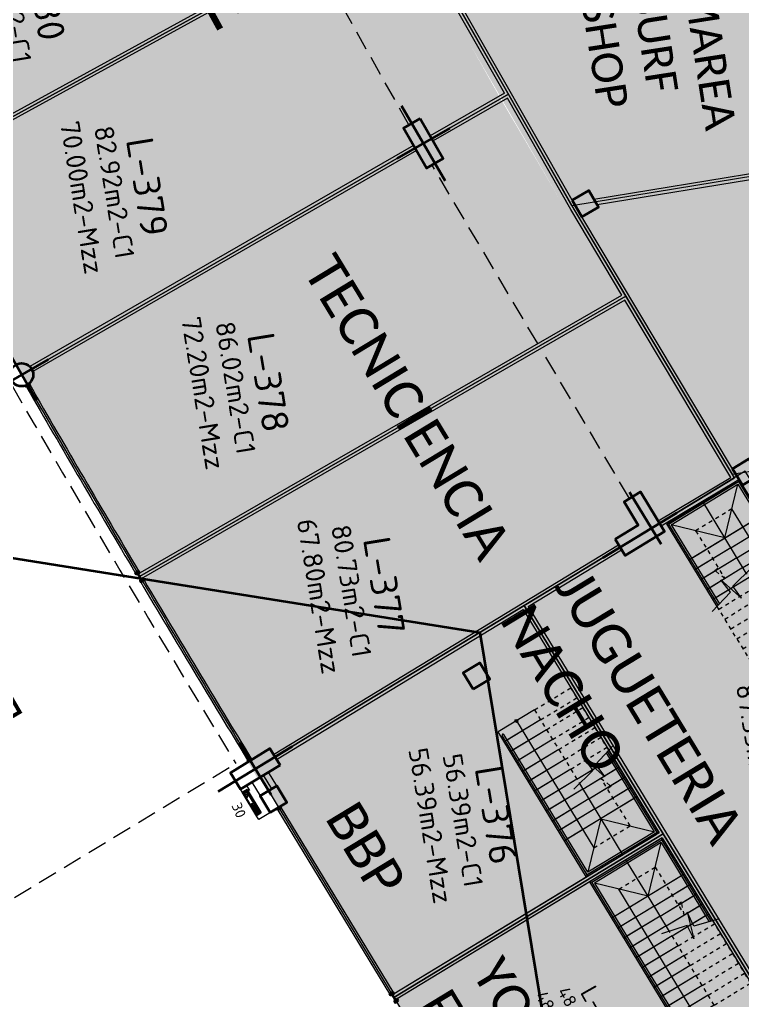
# Model space of a CAD drawing. Header units: metres. Extents: x 2 to 659295185, y -28 to 1124222152.
# Drawn here: x 655536.09 to 655554.8, y 1126229.47 to 1126254.88 of the extents above; entities that cross this region are included whole.
import ezdxf
from ezdxf.enums import TextEntityAlignment as Align

# ---------------------------------------------------------------- set-up
doc = ezdxf.new("R2010")
doc.units = ezdxf.units.M
doc.header["$MEASUREMENT"] = 0
for name, pattern in [('CCSM_C1_CUERPO CK$0$HIDDEN', [0.375, 0.25, -0.125]), ('CCSM_C1_CUERPO FM$0$CONTINUA', [0]), ('CCSM_C1_CUERPO NS$0$CONTINUA', [0]), ('CCSM_C1_CUERPO NS$0$DASHED', [0.75, 0.5, -0.25]), ('CONTINUA', [0]), ('DASHDOT', [1, 0.5, -0.25, 0, -0.25]), ('DASHED', [0.75, 0.5, -0.25]), ('HIDDEN', [0.375, 0.25, -0.125])]:
    doc.linetypes.add(name, pattern=pattern)
doc.layers.get('0').update_dxf_attribs({"linetype": 'CONTINUOUS'})
for name, color, linetype in [('CCSM_C1_CUERPO FM$0$A-AREAS COMERCIALES', 151, 'CONTINUOUS'), ('CCSM_C1_CUERPO FM$0$A-PARED', 2, 'CCSM_C1_CUERPO FM$0$CONTINUA'), ('CCSM_C1_CUERPO NS$0$A-EQUIPOS', 9, 'CONTINUOUS'), ('CCSM_C1_CUERPO NS$0$A-FRENTE DE LOCAL', 4, 'CONTINUOUS'), ('CCSM_C1_CUERPO NS$0$A-LOCAL ID', 7, 'CONTINUOUS'), ('CCSM_C1_CUERPO NS$0$A-MARCOS LOCALES', 4, 'CONTINUOUS'), ('CCSM_C1_CUERPO NS$0$A-PARED', 2, 'CCSM_C1_CUERPO NS$0$CONTINUA'), ('CCSM_C1_CUERPO NS$0$A-PROYECCIONES', 5, 'CCSM_C1_CUERPO NS$0$DASHED'), ('CCSM_C1_CUERPO NS$0$ID_AREA EXACTA', 7, 'CONTINUOUS'), ('CCSM_C1_CUERPO NS$0$ID_Nº LOCAL', 7, 'CONTINUOUS'), ('CCSM_C1_CUERPO NS$0$ID_RUBRO', 7, 'CONTINUOUS'), ('CCSM_XREF KIOSKOSE$0$Kiosco General', 154, 'CONTINUOUS'), ('MESAS DE FERIA', 7, 'CONTINUOUS'), ('Parcelas', 140, 'CONTINUOUS')]:
    doc.layers.add(name, color=color, linetype=linetype)
doc.layers.add('CCSM_C1_CUERPO NS$0$A-AREAS COMERCIALES', color=151, linetype='CONTINUOUS', plot=False)
for name, color, linetype, lineweight in [('CCSM_C1_CUERPO NS$0$ENUMERACIÓN DE CAJETIN DE EXTINSIÓN', 8, 'CONTINUOUS', 0), ('CCSM_XREF ESTRUCTURA15$0$E-CA-COLUMNA', 2, 'CONTINUOUS', 35), ('CCSM_XREF ESTRUCTURA15$0$E-CM-COLUMNA', 2, 'CONTINUOUS', 35), ('CCSM_XREF ESTRUCTURA15$0$E-CN-COLUMNA', 2, 'CONTINUOUS', 35), ('CCSM_XREF ESTRUCTURA15$0$E-CS-COLUMNA', 2, 'CONTINUOUS', 35), ('LOCALES ASIGNADOS', 41, 'DASHDOT', 0), ('LOCALES PROPIOS', 101, 'CONTINUA', 0), ('NOMBRES LOCATARIOS', 7, 'CONTINUA', 0), ('XREF ESCALERAS', 252, 'CONTINUOUS', 0)]:
    doc.layers.add(name, color=color, linetype=linetype, lineweight=lineweight)
doc.styles.add('ARIAL', font='txt')
doc.styles.add('CCSM_C1_CUERPO NS$0$ROMANS', font='romans__.ttf')
doc.styles.add('CCSM_C1_CUERPO NS$0$sigo', font='arial.ttf', dxfattribs={"width": 0.9})
doc.styles.get("Standard").update_dxf_attribs({"font": 'tahoma.ttf'})
doc.dimstyles.new('ISO-25', dxfattribs={"dimtxt": 2.5, "dimasz": 2.5, "dimexe": 1.25, "dimexo": 0.625, "dimtad": 1, "dimtxsty": 'Standard', "dimcen": 2.5, "dimadec": 0, "dimazin": 0, "dimtfac": 1, "dimtmove": 0, "dimatfit": 3, "dimfxl": 1, "dimarcsym": 0})

# ---------------------------------------------------------------- blocks, each defined once
blk = doc.blocks.new('CCSM_C1_CUERPO NS$0$MARCO LOCAL-COLUMNA')
for points in [[(-0.05, -0.05), (-0.05, 0), (0.05, 0), (0.05, -0.05)], [(-0.045, -0.045), (-0.045, -0.005), (0.045, -0.005), (0.045, -0.045)]]:
    blk.add_lwpolyline(points, close=True)
blk = doc.blocks.new('CCSM_C1_CUERPO NS$0$MARCO-PARED')
for points in [[(-0.14, 0.05), (-0.09, 0.05), (-0.09, -0.05), (-0.14, -0.05)], [(-0.135, 0.045), (-0.095, 0.045), (-0.095, -0.045), (-0.135, -0.045)], [(-0.075, 0.05), (-0.075, 0.045), (-0.085, 0.045), (-0.085, 0), (0.085, 0), (0.085, 0.045), (0.075, 0.045), (0.075, 0.05), (0.09, 0.05), (0.09, -0.005), (-0.09, -0.005), (-0.09, 0.05)], [(0.14, 0.05), (0.09, 0.05), (0.09, -0.05), (0.14, -0.05)], [(0.135, 0.045), (0.095, 0.045), (0.095, -0.045), (0.135, -0.045)]]:
    blk.add_lwpolyline(points, close=True)
blk = doc.blocks.new('CCSM_C1_CUERPO NS$0$MARCO LOCAL-PARED')
for points in [[(655585.328, 1126575.539), (655585.378, 1126575.539), (655585.378, 1126575.439), (655585.328, 1126575.439)], [(655585.333, 1126575.534), (655585.373, 1126575.534), (655585.373, 1126575.444), (655585.333, 1126575.444)], [(655585.393, 1126575.539), (655585.393, 1126575.534), (655585.383, 1126575.534), (655585.383, 1126575.489), (655585.553, 1126575.489), (655585.553, 1126575.534), (655585.543, 1126575.534), (655585.543, 1126575.539), (655585.558, 1126575.539), (655585.558, 1126575.484), (655585.378, 1126575.484), (655585.378, 1126575.539)], [(655585.608, 1126575.539), (655585.558, 1126575.539), (655585.558, 1126575.439), (655585.608, 1126575.439)], [(655585.603, 1126575.534), (655585.563, 1126575.534), (655585.563, 1126575.444), (655585.603, 1126575.444)]]:
    blk.add_lwpolyline(points, close=True)
blk = doc.blocks.new('CCSM_C1_CUERPO NS$0$IDENT LOCAL')
at = {"style": 'CCSM_C1_CUERPO NS$0$ROMANS'}
for tag, height, p in [('NºLOCAL', 0.7, (0, 2.404)), ('AREA-EXACTA', 0.5, (0, 1.7)), ('RUBRO', 0.35, (0, 0.85)), ('USO', 0.35, (0, 0))]:
    blk.add_attdef(tag, text='', height=height, dxfattribs=at).set_placement(p, align=Align.BOTTOM_CENTER)
blk = doc.blocks.new('CCSM_C1_CUERPO NS$0$CAJA DE MANGUERA')
for points in [[(0.444, 0.073), (0.473, -0.106), (0.44, -0.111), (0.417, 0.034), (-0.406, -0.1), (-0.382, -0.246), (-0.415, -0.251), (-0.444, -0.073)], [(0.417, 0.034), (0.44, -0.111), (-0.382, -0.246), (-0.406, -0.1)], [(0.299, 0.008), (0.393, -0.108), (0.246, -0.132)], [(-0.378, -0.123), (-0.288, -0.201), (-0.303, -0.111), (-0.363, -0.214)]]:
    blk.add_lwpolyline(points, close=True)
for points in [[(-0.295, -0.156), (-0.019, -0.111), (-0.012, -0.152)], [(-0.248, -0.149), (-0.241, -0.193)], [(-0.196, -0.14), (-0.189, -0.185)], [(-0.151, -0.133), (-0.144, -0.177)], [(-0.107, -0.125), (-0.1, -0.17)], [(-0.062, -0.118), (-0.055, -0.163)]]:
    blk.add_lwpolyline(points)
blk = doc.blocks.new('CCSM_XREF ESTRUCTURA15$0$CCSM_COLUMNA REC')
at = {"layer": 'CCSM_XREF ESTRUCTURA15$0$E-CA-COLUMNA'}
blk.add_lwpolyline([(-0.25, -0.25), (0.25, -0.25), (0.25, 0.25), (-0.25, 0.25)], close=True, dxfattribs=at)
blk = doc.blocks.new('CCSM_XREF ESTRUCTURA15$0$CCSM_COLUM REDONDA')
at = {"color": 5}
for p, q in [((0, 0.774), (0, -0.774)), ((-0.789, 0), (0.789, 0))]:
    blk.add_line(p, q, dxfattribs=at)
blk.add_circle((0, 0), 0.3)
blk = doc.blocks.new('CCSM_XREF ESTRUCTURA15$0$COLUM L 120x120')
at = {"color": 5}
for p, q in [((0, 1.095), (0, -0.482)), ((1.474, 0), (-0.774, 0))]:
    blk.add_line(p, q, dxfattribs=at)
blk.add_lwpolyline([(0.95, 0.25), (0.25, 0.25), (0.25, 0.95), (-0.25, 0.95), (-0.25, -0.25), (0.95, -0.25)], close=True)
blk = doc.blocks.new('CCSM_XREF ESTRUCTURA15$0$COLUM REC 120x50 mid')
at = {"color": 5}
for p, q in [((0, 1.124), (0, -1.124)), ((-0.789, 0), (0.789, 0))]:
    blk.add_line(p, q, dxfattribs=at)
at = {"color": 2}
blk.add_lwpolyline([(-0.25, 0.6), (-0.25, -0.6), (0.25, -0.6), (0.25, 0.6)], close=True, dxfattribs=at)
blk = doc.blocks.new('stairs')
at = {"layer": 'XREF ESCALERAS'}
for p, q in [((655586.147, 1126406.541), (655586.147, 1126404.035)), ((655586.147, 1126406.541), (655588.347, 1126406.541)), ((655586.147, 1126406.541), (655586.147, 1126404.035)), ((655586.147, 1126406.541), (655588.347, 1126406.541)), ((655586.187, 1126406.501), (655586.147, 1126406.541)), ((655586.187, 1126406.501), (655588.307, 1126406.501)), ((655586.187, 1126406.501), (655586.187, 1126404.035)), ((655586.237, 1126406.541), (655588.257, 1126406.541)), ((655586.237, 1126406.451), (655588.257, 1126406.451)), ((655586.237, 1126406.451), (655586.237, 1126404.057)), ((655587.247, 1126405.441), (655586.237, 1126406.451)), ((655587.247, 1126405.441), (655587.247, 1126406.541)), ((655587.247, 1126405.441), (655587.247, 1126406.541)), ((655587.247, 1126405.441), (655588.257, 1126406.451)), ((655588.257, 1126406.451), (655588.257, 1126402.274)), ((655588.307, 1126406.501), (655588.347, 1126406.541)), ((655588.307, 1126406.501), (655588.307, 1126402.275)), ((655588.347, 1126406.541), (655588.347, 1126402.141)), ((655588.347, 1126406.541), (655588.347, 1126402.141)), ((655587.797, 1126402.141), (655587.797, 1126405.991)), ((655586.147, 1126405.441), (655586.187, 1126405.441)), ((655586.147, 1126405.441), (655588.347, 1126405.441)), ((655586.237, 1126405.441), (655588.257, 1126405.441)), ((655587.247, 1126404.376), (655587.247, 1126405.441)), ((655587.247, 1126404.376), (655587.247, 1126405.441)), ((655588.307, 1126405.441), (655588.347, 1126405.441)), ((655586.187, 1126405.141), (655586.147, 1126405.141)), ((655587.247, 1126405.141), (655586.147, 1126405.141)), ((655587.247, 1126405.141), (655586.237, 1126405.141)), ((655587.247, 1126405.141), (655588.257, 1126405.141)), ((655587.247, 1126405.141), (655588.347, 1126405.141)), ((655588.307, 1126405.141), (655588.347, 1126405.141)), ((655586.187, 1126404.841), (655586.147, 1126404.841)), ((655587.247, 1126404.841), (655586.147, 1126404.841)), ((655587.247, 1126404.841), (655586.237, 1126404.841)), ((655587.247, 1126404.841), (655588.257, 1126404.841)), ((655587.247, 1126404.841), (655588.347, 1126404.841)), ((655588.307, 1126404.841), (655588.347, 1126404.841)), ((655586.187, 1126404.541), (655586.147, 1126404.541)), ((655587.247, 1126404.541), (655586.147, 1126404.541)), ((655587.247, 1126404.541), (655586.237, 1126404.541)), ((655587.247, 1126404.541), (655588.257, 1126404.541)), ((655587.247, 1126404.541), (655588.347, 1126404.541)), ((655588.307, 1126404.541), (655588.347, 1126404.541)), ((655586.187, 1126404.241), (655586.147, 1126404.241)), ((655587.247, 1126404.241), (655586.147, 1126404.241)), ((655587.247, 1126404.241), (655586.237, 1126404.241)), ((655587.247, 1126404.241), (655588.257, 1126404.241)), ((655587.247, 1126404.241), (655588.347, 1126404.241)), ((655588.307, 1126404.241), (655588.347, 1126404.241)), ((655587.247, 1126403.941), (655588.257, 1126403.941)), ((655587.247, 1126403.941), (655588.347, 1126403.941)), ((655588.307, 1126403.941), (655588.347, 1126403.941)), ((655587.247, 1126403.641), (655588.257, 1126403.641)), ((655587.247, 1126403.641), (655588.347, 1126403.641)), ((655588.307, 1126403.641), (655588.347, 1126403.641)), ((655587.247, 1126403.341), (655588.257, 1126403.341)), ((655587.247, 1126403.341), (655588.347, 1126403.341)), ((655588.307, 1126403.341), (655588.347, 1126403.341)), ((655587.247, 1126403.041), (655588.257, 1126403.041)), ((655587.247, 1126403.041), (655588.347, 1126403.041)), ((655588.307, 1126403.041), (655588.347, 1126403.041)), ((655587.247, 1126402.741), (655588.257, 1126402.741)), ((655587.247, 1126402.741), (655588.347, 1126402.741)), ((655588.307, 1126402.741), (655588.347, 1126402.741)), ((655587.247, 1126402.441), (655588.257, 1126402.441)), ((655587.247, 1126402.441), (655588.347, 1126402.441)), ((655588.307, 1126402.441), (655588.347, 1126402.441)), ((655587.247, 1126402.141), (655588.347, 1126402.141)), ((655587.247, 1126402.141), (655588.347, 1126402.141))]:
    blk.add_line(p, q, dxfattribs=at)
at = {"layer": 'XREF ESCALERAS', "linetype": 'CCSM_C1_CUERPO CK$0$HIDDEN', "ltscale": 0.02}
for p, q in [((655587.247, 1126402.141), (655587.247, 1126404.376)), ((655587.247, 1126402.141), (655587.247, 1126404.376)), ((655586.147, 1126404.035), (655586.147, 1126404.032)), ((655586.187, 1126403.941), (655586.147, 1126403.941)), ((655586.187, 1126404.035), (655586.187, 1126404.043)), ((655586.187, 1126403.641), (655586.147, 1126403.641)), ((655586.187, 1126403.341), (655586.147, 1126403.341)), ((655586.187, 1126403.041), (655586.147, 1126403.041)), ((655586.187, 1126402.741), (655586.147, 1126402.741)), ((655586.187, 1126402.441), (655586.147, 1126402.441))]:
    blk.add_line(p, q, dxfattribs=at)
at = {"layer": 'XREF ESCALERAS', "linetype": 'HIDDEN', "ltscale": 0.02}
for p, q in [((655586.147, 1126404.035), (655586.147, 1126402.141)), ((655587.247, 1126403.941), (655586.147, 1126403.941)), ((655587.247, 1126403.641), (655586.147, 1126403.641)), ((655587.247, 1126403.341), (655586.147, 1126403.341)), ((655587.247, 1126403.041), (655586.147, 1126403.041)), ((655587.247, 1126402.741), (655586.147, 1126402.741)), ((655587.247, 1126402.441), (655586.147, 1126402.441)), ((655587.247, 1126402.141), (655586.147, 1126402.141)), ((655587.247, 1126402.141), (655586.147, 1126402.141))]:
    blk.add_line(p, q, dxfattribs=at)
at = {"layer": 'XREF ESCALERAS', "linetype": 'CCSM_C1_CUERPO CK$0$HIDDEN', "ltscale": 0.02}
blk.add_lwpolyline([(655587.797, 1126405.991), (655586.697, 1126405.991), (655586.697, 1126404.541), (655586.585, 1126404.861), (655586.697, 1126404.862)], dxfattribs=at)
at = {"layer": 'XREF ESCALERAS'}
blk.add_lwpolyline([(655585.973, 1126403.983), (655586.636, 1126404.168), (655586.594, 1126404.565), (655586.802, 1126403.885), (655586.771, 1126404.266), (655587.451, 1126404.424)], dxfattribs=at)
blk.add_circle((655587.797, 1126402.141), 0.0379, dxfattribs=at)
blk.add_circle((655587.797, 1126402.141), 0.0379, dxfattribs=at)
blk.add_arc((655588.282, 1126402.276), 0.0251, 184.3725, 356.1588, dxfattribs=at)
blk = doc.blocks.new('_ArchTick')
at = {"color": 0, "linetype": 'ByBlock', "const_width": 0.15}
blk.add_lwpolyline([(-0.5, -0.5), (0.5, 0.5)], dxfattribs=at)
blk = doc.blocks.new('*D2149')
at = {"layer": 'MESAS DE FERIA', "color": 0, "lineweight": -2, "transparency": 16777216}
for p, q in [((655553.286, 1126301.24), (655553.426, 1126301.276)), ((655569.975, 1126236.264), (655553.407, 1126301.271)), ((655569.854, 1126236.233), (655569.994, 1126236.269))]:
    blk.add_line(p, q, dxfattribs=at)
at = {"layer": 'MESAS DE FERIA', "color": 0, "lineweight": -2, "transparency": 16777216, "xscale": 0.2, "yscale": 0.2, "zscale": 0.2}
for p, rotation in [((655553.407, 1126301.271), 104.2984880447037), ((655569.975, 1126236.264), 284.2984880447037)]:
    blk.add_blockref('_ArchTick', p, dxfattribs=dict(at, rotation=rotation))
at = {"layer": 'MESAS DE FERIA', "color": 0, "transparency": 16777216, "insert": (655562.014, 1126268.85), "char_height": 0.4, "attachment_point": 5, "rotation": 284.2985, "style": 'ARIAL'}
blk.add_mtext('67,09', dxfattribs=at)

msp = doc.modelspace()

# ---------------------------------------------------------------- hatches: boundary and pattern name
at = {"layer": 'LOCALES ASIGNADOS'}
h = msp.add_hatch(color=256, dxfattribs=at)
edge = h.paths.add_edge_path()
edge.add_arc((219491.1056, 1054914.3756), 441878.9229, 9.308049718, 9.309563548, ccw=False)
edge.add_line((655551.8097, 1126384.9626), (655564.5398, 1126387.0492))
edge.add_line((655564.5398, 1126387.0492), (655562.5867, 1126398.9652))
edge.add_line((655562.5867, 1126398.9652), (655552.3922, 1126397.2942))
edge.add_line((655552.3922, 1126397.2942), (655552.4569, 1126396.8995))
edge.add_line((655552.4569, 1126396.8995), (655549.9212, 1126396.4839))
for points in [[(655542.8979, 1126262.8864), (655530.3349, 1126256.0236), (655530.7448, 1126255.2744), (655532.2355, 1126252.5833), (655533.1794, 1126250.8749), (655535.0891, 1126247.5113), (655536.1404, 1126245.6792), (655548.5411, 1126252.8205)], [(655547.1224, 1126255.6374), (655546.956, 1126255.608), (655550.1854, 1126250.0172), (655563.0663, 1126252.1343), (655561.5706, 1126257.9922)]]:
    msp.add_hatch(color=256, dxfattribs=at).paths.add_polyline_path(points)
h = msp.add_hatch(color=256, dxfattribs=at)
h.dxf.hatch_style = 1
h.paths.add_polyline_path([(655551.5875, 1126247.6312), (655548.5411, 1126252.8205), (655536.1404, 1126245.6792), (655539.1933, 1126240.4553)])
h = msp.add_hatch(color=256, dxfattribs=at)
h.dxf.hatch_style = 1
h.paths.add_polyline_path([(655563.0662, 1126252.1343), (655550.1622, 1126250.0201), (655554.3571, 1126242.8671), (655554.8704, 1126243.1791), (655564.9425, 1126244.8097)])
h = msp.add_hatch(color=256, dxfattribs=at)
h.dxf.hatch_style = 1
h.paths.add_polyline_path([(655554.6405, 1126242.4073), (655551.5941, 1126247.5966), (655539.1933, 1126240.4553), (655542.2462, 1126235.2314)])
h = msp.add_hatch(color=256, dxfattribs=at)
h.dxf.hatch_style = 1
h.paths.add_polyline_path([(655555.8847, 1126228.6703), (655561.7279, 1126232.231), (655554.8719, 1126243.179), (655549.1453, 1126239.6986)])
at = {"layer": 'LOCALES PROPIOS'}
h = msp.add_hatch(color=101, dxfattribs=at)
edge = h.paths.add_edge_path()
edge.add_line((655564.9432, 1126244.8088), (655554.8821, 1126243.1597))
edge.add_arc((658281.7895, 1127943.7107), 3213.7046, 211.9484448, 212.1784407)
edge.add_line((655561.7304, 1126232.2271), (655567.3003, 1126235.6088))
edge.add_line((655567.3003, 1126235.6088), (655564.9432, 1126244.8088))
for points in [[(655552.7458, 1126233.7891), (655549.1454, 1126239.6986), (655542.1861, 1126235.4689), (655545.7773, 1126229.5536)], [(655555.8797, 1126228.6731), (655552.7461, 1126233.7887), (655545.7777, 1126229.5536), (655548.8902, 1126224.4284)]]:
    msp.add_hatch(color=101, dxfattribs=at).paths.add_polyline_path(points)

# ---------------------------------------------------------------- linework, layer by layer
at = {"layer": 'CCSM_C1_CUERPO FM$0$A-AREAS COMERCIALES', "lineweight": 5}
for points in [[(655548.7412, 1126252.9448), (655547.211, 1126255.6333), (655561.5669, 1126257.9864), (655563.0663, 1126252.1343), (655550.3855, 1126250.0558), (655548.7412, 1126252.9448)], [(655554.5346, 1126243.1028), (655564.9432, 1126244.8088), (655563.0663, 1126252.1343), (655550.3855, 1126250.0558), (655554.5346, 1126243.1028)]]:
    msp.add_lwpolyline(points, dxfattribs=at)
at = {"layer": 'CCSM_C1_CUERPO FM$0$A-PARED', "lineweight": 5}
for p, q in [((655550.4209, 1126249.9937), (655544.1235, 1126261.0579)), ((655550.3889, 1126250.2016), (655544.3024, 1126260.8952)), ((655548.6394, 1126252.9721), (655545.9071, 1126257.7726)), ((655550.3561, 1126249.9559), (655548.7136, 1126252.8417)), ((655550.9547, 1126250.2251), (655562.7675, 1126252.1613)), ((655551.0361, 1126250.0864), (655562.7918, 1126252.0133)), ((655554.4743, 1126243.2037), (655550.4209, 1126249.9937)), ((655551.679, 1126247.74), (655550.3561, 1126249.9559)), ((655554.5387, 1126243.2422), (655550.6417, 1126249.7702)), ((655539.1551, 1126240.5198), (655551.679, 1126247.74)), ((655551.7559, 1126247.6111), (655539.2315, 1126240.3907))]:
    msp.add_line(p, q, dxfattribs=at)
at = {"layer": 'CCSM_C1_CUERPO NS$0$A-AREAS COMERCIALES', "lineweight": 5}
for points in [[(655543.0851, 1126262.9862), (655530.3349, 1126256.0236, 0.0028672), (655533.1838, 1126250.8773), (655545.937, 1126257.8717), (655544.0507, 1126261.193), (655543.0851, 1126262.9862)], [(655548.7412, 1126252.9448), (655536.1404, 1126245.6792, 0.0029493), (655539.1933, 1126240.4553), (655551.7828, 1126247.7123), (655550.4209, 1126249.9937), (655544.1235, 1126261.0579)], [(655545.937, 1126257.8717), (655533.1838, 1126250.8773, 0.002915), (655536.1404, 1126245.6792), (655548.7412, 1126252.9448), (655547.2163, 1126255.624), (655545.9369, 1126257.8718)], [(655551.7828, 1126247.7123), (655539.1933, 1126240.4553, 0.0028347), (655542.1855, 1126235.4686), (655542.1855, 1126235.4686), (655554.591, 1126243.0083), (655551.7828, 1126247.7123)], [(655561.7324, 1126232.2239, -0.0011292), (655554.872, 1126243.1791), (655549.1454, 1126239.6986), (655552.7458, 1126233.7891), (655555.8662, 1126228.6686), (655560.9774, 1126231.7691), (655561.7324, 1126232.2239), (655561.7324, 1126232.2239)]]:
    msp.add_lwpolyline(points, format="xyb", dxfattribs=at)
for points in [[(655552.7458, 1126233.7891), (655549.1454, 1126239.6986), (655542.1861, 1126235.4689), (655545.7773, 1126229.5536)], [(655555.8662, 1126228.6686), (655552.7458, 1126233.7891), (655545.7773, 1126229.5536), (655548.8899, 1126224.4284)]]:
    msp.add_lwpolyline(points, close=True, dxfattribs=at)
at = {"layer": 'CCSM_C1_CUERPO NS$0$A-FRENTE DE LOCAL', "lineweight": 5}
for p, q in [((655542.7653, 1126234.417), (655545.6619, 1126229.6474)), ((655542.7743, 1126234.4027), (655545.6623, 1126229.6473)), ((655542.8508, 1126234.4689), (655545.7474, 1126229.6993)), ((655542.8598, 1126234.4546), (655545.7478, 1126229.6992))]:
    msp.add_line(p, q, dxfattribs=at)
for centre, radius, start, end in [((655979.8928, 1126501.5054), 512.1641, 210.002883, 210.62489), ((655979.8927, 1126501.5054), 512.2639, 210.002884, 210.624892), ((655980.6815, 1126501.979), 513.0841, 210.656801, 211.256884), ((655980.6813, 1126501.9789), 513.1838, 210.656797, 211.256887)]:
    msp.add_arc(centre, radius, start, end, dxfattribs=at)
at = {"layer": 'CCSM_C1_CUERPO NS$0$A-MARCOS LOCALES', "color": 2, "lineweight": 5}
msp.add_lwpolyline([(655539.1298, 1126240.6601, 0.0000073), (655539.1375, 1126240.6471)], format="xyb", dxfattribs=at)
at = {"layer": 'CCSM_C1_CUERPO NS$0$A-PARED', "lineweight": 5}
for p, q in [((655545.9071, 1126257.7726), (655533.2204, 1126250.8119)), ((655548.6394, 1126252.9721), (655546.7161, 1126251.8629)), ((655548.7136, 1126252.8417), (655546.791, 1126251.733)), ((655546.2829, 1126251.6132), (655536.3545, 1126245.8894)), ((655546.3578, 1126251.4833), (655536.4294, 1126245.7595)), ((655539.1551, 1126240.5198), (655539.2315, 1126240.3907)), ((655549.1198, 1126239.5953), (655552.6443, 1126233.8117)), ((655549.248, 1126239.6732), (655555.9319, 1126228.705)), ((655541.9569, 1126235.0387), (655542.0348, 1126234.9105)), ((655542.101, 1126235.1263), (655542.3179, 1126234.769)), ((655542.3928, 1126235.1273), (655542.4541, 1126235.0273)), ((655552.6443, 1126233.8117), (655545.7384, 1126229.6177)), ((655552.7223, 1126233.6836), (655545.8162, 1126229.4895)), ((655552.7223, 1126233.6836), (655555.8036, 1126228.6271)), ((655550.9353, 1126232.7736), (655545.7388, 1126229.6177)), ((655551.0131, 1126232.6453), (655545.8166, 1126229.4895)), ((655545.7388, 1126229.6177), (655545.8166, 1126229.4895))]:
    msp.add_line(p, q, dxfattribs=at)
msp.add_lwpolyline([(655533.1471, 1126250.9428), (655545.8329, 1126257.903)], dxfattribs=at)
at = {"layer": 'CCSM_C1_CUERPO NS$0$A-PARED', "linetype": 'Continuous', "lineweight": 5}
for points in [[(655552.616, 1126241.8958), (655554.5002, 1126243.0141), (655551.7559, 1126247.6111)], [(655552.6926, 1126241.7668), (655554.7074, 1126242.9644)], [(655542.6599, 1126235.8446), (655551.5899, 1126241.2721)], [(655549.248, 1126239.6732), (655551.6678, 1126241.1439)], [(655542.7378, 1126235.7165), (655549.1198, 1126239.5953)], [(655542.617, 1126234.9507), (655542.4002, 1126235.3079)], [(655542.7452, 1126235.0286), (655542.5285, 1126235.3857)], [(655541.9753, 1126234.9271), (655541.8566, 1126234.8552), (655541.8022, 1126234.9449)], [(655542.5774, 1126234.3417), (655542.2777, 1126234.1601), (655542.2141, 1126234.265), (655542.3328, 1126234.3369), (655541.9753, 1126234.9271)]]:
    msp.add_lwpolyline(points, dxfattribs=at)
at = {"layer": 'CCSM_C1_CUERPO NS$0$A-PARED', "color": 2, "lineweight": 5}
msp.add_lwpolyline([(655545.8162, 1126229.4895), (655545.7384, 1126229.6177)], dxfattribs=at)
at = {"layer": 'CCSM_C1_CUERPO NS$0$A-PROYECCIONES', "lineweight": 5}
for points in [[(655546.1628, 1126252.1497), (655543.7042, 1126256.5327)], [(655549.5008, 1126246.4842), (655546.7621, 1126251.1101)], [(655551.8741, 1126242.4757), (655549.5773, 1126246.3552)]]:
    msp.add_lwpolyline(points, dxfattribs=at)
at = {"layer": 'CCSM_XREF KIOSKOSE$0$Kiosco General', "linetype": 'DASHED', "lineweight": 5}
msp.add_lwpolyline([(655532.11, 1126229.7999), (655541.6838, 1126235.6124, -0.0113914), (655530.016, 1126255.8495, -0.0501371), (655511.9768, 1126299.2701), (655499.0751, 1126293.7034, 0.0342909), (655532.1077, 1126229.7986, -0.000523)], format="xyb", close=True, dxfattribs=at)
at = {"layer": 'CCSM_XREF KIOSKOSE$0$Kiosco General', "linetype": 'DASHED', "lineweight": 5, "const_width": 0.1}
msp.add_lwpolyline([(655536.0906, 1126236.9421), (655534.0622, 1126240.3896), (655531.4766, 1126238.8683), (655533.505, 1126235.4208)], close=True, dxfattribs=at)
at = {"layer": 'Parcelas', "lineweight": 35}
for points in [[(654470, 1126472), (654602, 1126450), (654805, 1126395), (654923, 1126360), (654983, 1126353), (655092, 1126325), (655212, 1126306), (655322, 1126299), (655454, 1126254), (655548, 1126239), (655632, 1125729), (654198, 1126040), (654293, 1126040), (654470, 1126472)], [(654470, 1126472), (654602, 1126450), (654805, 1126395), (654923, 1126360), (654983, 1126353), (655092, 1126325), (655212, 1126306), (655322, 1126299), (655454, 1126254), (655548, 1126239), (655632, 1125729), (654198, 1126040), (654293, 1126040)]]:
    msp.add_lwpolyline(points, dxfattribs=at)

# ---------------------------------------------------------------- block references
at = {"layer": 'CCSM_C1_CUERPO NS$0$A-EQUIPOS', "lineweight": 5, "xscale": -0.7667190468403813, "yscale": 0.7667190465144813, "zscale": 0.7667190465888243, "rotation": 310.5133758354849}
msp.add_blockref('CCSM_C1_CUERPO NS$0$CAJA DE MANGUERA', (655542.1541, 1126234.632), dxfattribs=at)
at = {"layer": 'CCSM_C1_CUERPO NS$0$A-LOCAL ID', "lineweight": 5}
ref = msp.add_blockref('CCSM_C1_CUERPO NS$0$IDENT LOCAL', (655533.8013, 1126255.143), dxfattribs=dict(at, rotation=279.3084512535203))
ref.add_attrib('AREA-EXACTA', '83.57m2-C1', dxfattribs={"layer": 'CCSM_C1_CUERPO NS$0$ID_AREA EXACTA', "height": 0.5, "rotation": 279.30845, "style": 'CCSM_C1_CUERPO NS$0$ROMANS'}).set_placement((655535.4789, 1126255.418), align=Align.BOTTOM_CENTER)
ref.add_attrib('RUBRO', '70.00m2-Mzz', dxfattribs={"layer": 'CCSM_C1_CUERPO NS$0$ID_RUBRO', "height": 0.5, "rotation": 279.30845, "style": 'CCSM_C1_CUERPO NS$0$ROMANS'}).set_placement((655534.6401, 1126255.2805), align=Align.BOTTOM_CENTER)
ref.add_attrib('NºLOCAL', 'L-380', dxfattribs={"layer": 'CCSM_C1_CUERPO NS$0$ID_Nº LOCAL', "height": 0.7, "rotation": 279.30845, "style": 'CCSM_C1_CUERPO NS$0$ROMANS'}).set_placement((655536.1739, 1126255.5319), align=Align.BOTTOM_CENTER)
ref = msp.add_blockref('CCSM_C1_CUERPO NS$0$IDENT LOCAL', (655536.4661, 1126250.0658), dxfattribs=dict(at, rotation=279.3084512535203))
ref.add_attrib('AREA-EXACTA', '82.92m2-C1', dxfattribs={"layer": 'CCSM_C1_CUERPO NS$0$ID_AREA EXACTA', "height": 0.5, "rotation": 279.30845, "style": 'CCSM_C1_CUERPO NS$0$ROMANS'}).set_placement((655538.1437, 1126250.3408), align=Align.BOTTOM_CENTER)
ref.add_attrib('RUBRO', '70.00m2-Mzz', dxfattribs={"layer": 'CCSM_C1_CUERPO NS$0$ID_RUBRO', "height": 0.5, "rotation": 279.30845, "style": 'CCSM_C1_CUERPO NS$0$ROMANS'}).set_placement((655537.3049, 1126250.2033), align=Align.BOTTOM_CENTER)
ref.add_attrib('NºLOCAL', 'L-379', dxfattribs={"layer": 'CCSM_C1_CUERPO NS$0$ID_Nº LOCAL', "height": 0.7, "rotation": 279.30845, "style": 'CCSM_C1_CUERPO NS$0$ROMANS'}).set_placement((655538.8387, 1126250.4547), align=Align.BOTTOM_CENTER)
ref = msp.add_blockref('CCSM_C1_CUERPO NS$0$IDENT LOCAL', (655539.6031, 1126245.0009), dxfattribs=dict(at, rotation=279.3084512535203))
ref.add_attrib('AREA-EXACTA', '86.02m2-C1', dxfattribs={"layer": 'CCSM_C1_CUERPO NS$0$ID_AREA EXACTA', "height": 0.5, "rotation": 279.30845, "style": 'CCSM_C1_CUERPO NS$0$ROMANS'}).set_placement((655541.2807, 1126245.2758), align=Align.BOTTOM_CENTER)
ref.add_attrib('RUBRO', '72.20m2-Mzz', dxfattribs={"layer": 'CCSM_C1_CUERPO NS$0$ID_RUBRO', "height": 0.5, "rotation": 279.30845, "style": 'CCSM_C1_CUERPO NS$0$ROMANS'}).set_placement((655540.4419, 1126245.1384), align=Align.BOTTOM_CENTER)
ref.add_attrib('NºLOCAL', 'L-378', dxfattribs={"layer": 'CCSM_C1_CUERPO NS$0$ID_Nº LOCAL', "height": 0.7, "rotation": 279.30845, "style": 'CCSM_C1_CUERPO NS$0$ROMANS'}).set_placement((655541.9757, 1126245.3897), align=Align.BOTTOM_CENTER)
ref = msp.add_blockref('CCSM_C1_CUERPO NS$0$IDENT LOCAL', (655542.6003, 1126239.7381), dxfattribs=dict(at, rotation=279.3084512535203))
ref.add_attrib('AREA-EXACTA', '80.73m2-C1', dxfattribs={"layer": 'CCSM_C1_CUERPO NS$0$ID_AREA EXACTA', "height": 0.5, "rotation": 279.30845, "style": 'CCSM_C1_CUERPO NS$0$ROMANS'}).set_placement((655544.278, 1126240.013), align=Align.BOTTOM_CENTER)
ref.add_attrib('RUBRO', '67.80m2-Mzz', dxfattribs={"layer": 'CCSM_C1_CUERPO NS$0$ID_RUBRO', "height": 0.5, "rotation": 279.30845, "style": 'CCSM_C1_CUERPO NS$0$ROMANS'}).set_placement((655543.4391, 1126239.8755), align=Align.BOTTOM_CENTER)
ref.add_attrib('NºLOCAL', 'L-377', dxfattribs={"layer": 'CCSM_C1_CUERPO NS$0$ID_Nº LOCAL', "height": 0.7, "rotation": 279.30845, "style": 'CCSM_C1_CUERPO NS$0$ROMANS'}).set_placement((655544.9729, 1126240.1269), align=Align.BOTTOM_CENTER)
ref = msp.add_blockref('CCSM_C1_CUERPO NS$0$IDENT LOCAL', (655553.9664, 1126235.4551), dxfattribs=dict(at, rotation=279.3084512535203))
ref.add_attrib('AREA-EXACTA', '87.53m2-C1', dxfattribs={"layer": 'CCSM_C1_CUERPO NS$0$ID_AREA EXACTA', "height": 0.5, "rotation": 279.30845, "style": 'CCSM_C1_CUERPO NS$0$ROMANS'}).set_placement((655555.6441, 1126235.7301), align=Align.BOTTOM_CENTER)
ref.add_attrib('RUBRO', '87.53m2-Mzz', dxfattribs={"layer": 'CCSM_C1_CUERPO NS$0$ID_RUBRO', "height": 0.5, "rotation": 279.30845, "style": 'CCSM_C1_CUERPO NS$0$ROMANS'}).set_placement((655554.8052, 1126235.5926), align=Align.BOTTOM_CENTER)
ref.add_attrib('NºLOCAL', 'L-374', dxfattribs={"layer": 'CCSM_C1_CUERPO NS$0$ID_Nº LOCAL', "height": 0.7, "rotation": 279.30845, "style": 'CCSM_C1_CUERPO NS$0$ROMANS'}).set_placement((655556.339, 1126235.844), align=Align.BOTTOM_CENTER)
ref = msp.add_blockref('CCSM_C1_CUERPO NS$0$IDENT LOCAL', (655545.4912, 1126233.7977), dxfattribs=dict(at, rotation=279.3084512535203))
ref.add_attrib('AREA-EXACTA', '56.39m2-C1', dxfattribs={"layer": 'CCSM_C1_CUERPO NS$0$ID_AREA EXACTA', "height": 0.5, "rotation": 279.30845, "style": 'CCSM_C1_CUERPO NS$0$ROMANS'}).set_placement((655547.1688, 1126234.0727), align=Align.BOTTOM_CENTER)
ref.add_attrib('RUBRO', '56.39m2-Mzz', dxfattribs={"layer": 'CCSM_C1_CUERPO NS$0$ID_RUBRO', "height": 0.5, "rotation": 279.30845, "style": 'CCSM_C1_CUERPO NS$0$ROMANS'}).set_placement((655546.33, 1126233.9352), align=Align.BOTTOM_CENTER)
ref.add_attrib('NºLOCAL', 'L-376', dxfattribs={"layer": 'CCSM_C1_CUERPO NS$0$ID_Nº LOCAL', "height": 0.7, "rotation": 279.30845, "style": 'CCSM_C1_CUERPO NS$0$ROMANS'}).set_placement((655547.8638, 1126234.1866), align=Align.BOTTOM_CENTER)
ref = msp.add_blockref('CCSM_C1_CUERPO NS$0$IDENT LOCAL', (655560.0994, 1126224.8488), dxfattribs=dict(at, rotation=31.23169129785956))
ref.add_attrib('NºLOCAL', 'PLAZA CINES', dxfattribs={"layer": 'CCSM_C1_CUERPO NS$0$ID_Nº LOCAL', "height": 1.3, "rotation": 31.23169, "style": 'CCSM_C1_CUERPO NS$0$sigo', "width": 0.9}).set_placement((655559.3994, 1126226.0031), align=Align.BOTTOM_CENTER)
ref = msp.add_blockref('CCSM_C1_CUERPO NS$0$IDENT LOCAL', (655549.5098, 1126228.1217), dxfattribs=dict(at, xscale=0.6514446543457562, yscale=0.6514446543457562, zscale=0.6514446543457562, rotation=299.4217650236197))
ref.add_attrib('AREA-EXACTA', '48.92m2-C1', dxfattribs={"layer": 'CCSM_C1_CUERPO NS$0$ID_AREA EXACTA', "height": 0.32572, "rotation": 299.42177, "style": 'CCSM_C1_CUERPO NS$0$ROMANS'}).set_placement((655550.4744, 1126228.6658), align=Align.BOTTOM_CENTER)
ref.add_attrib('RUBRO', '48.92m2-Mzz', dxfattribs={"layer": 'CCSM_C1_CUERPO NS$0$ID_RUBRO', "height": 0.325722, "rotation": 299.42177, "style": 'CCSM_C1_CUERPO NS$0$ROMANS'}).set_placement((655549.9921, 1126228.3937), align=Align.BOTTOM_CENTER)
ref.add_attrib('NºLOCAL', 'L-375', dxfattribs={"layer": 'CCSM_C1_CUERPO NS$0$ID_Nº LOCAL', "height": 0.45601, "rotation": 299.42177, "style": 'CCSM_C1_CUERPO NS$0$ROMANS'}).set_placement((655550.874, 1126228.8911), align=Align.BOTTOM_CENTER)
at = {"layer": 'CCSM_C1_CUERPO NS$0$A-MARCOS LOCALES', "lineweight": 5}
for name, p, rotation in [('CCSM_C1_CUERPO NS$0$MARCO LOCAL-COLUMNA', (655536.2903, 1126245.4194), 30.00928245419079), ('CCSM_C1_CUERPO NS$0$MARCO-PARED', (655539.1933, 1126240.4553), 300.6372560334609), ('CCSM_C1_CUERPO NS$0$MARCO LOCAL-COLUMNA', (655542.0551, 1126235.6834), 211.2703415950073), ('CCSM_C1_CUERPO NS$0$MARCO LOCAL-COLUMNA', (655542.7911, 1126234.4714), 31.27034207658209), ('CCSM_C1_CUERPO NS$0$MARCO-PARED', (655545.7777, 1126229.5536), 301.2703447041697)]:
    msp.add_blockref(name, p, dxfattribs=dict(at, rotation=rotation))
at = {"layer": 'CCSM_C1_CUERPO NS$0$A-MARCOS LOCALES', "color": 2, "lineweight": 5, "xscale": -1, "rotation": 301.2550911901026}
msp.add_blockref('CCSM_C1_CUERPO NS$0$MARCO LOCAL-PARED', (32624.9643, -18730.8382), dxfattribs=at)
at = {"layer": 'CCSM_XREF ESTRUCTURA15$0$E-CM-COLUMNA', "lineweight": 5, "rotation": 300.3925037168211}
msp.add_blockref('CCSM_XREF ESTRUCTURA15$0$CCSM_COLUMNA REC', (655550.731, 1126250.1124), dxfattribs=at)
at = {"layer": 'CCSM_XREF ESTRUCTURA15$0$E-CN-COLUMNA', "lineweight": 5}
for p, rotation in [((655554.8824, 1126243.1592), 301.4299768034576), ((655547.9141, 1126237.8751), 31.27034473165993), ((655542.6613, 1126234.6851), 31.27034209144663)]:
    msp.add_blockref('CCSM_XREF ESTRUCTURA15$0$CCSM_COLUMNA REC', p, dxfattribs=dict(at, rotation=rotation))
at = {"layer": 'CCSM_XREF ESTRUCTURA15$0$E-CS-COLUMNA', "lineweight": 5, "xscale": -1}
for name, p, rotation in [('CCSM_XREF ESTRUCTURA15$0$COLUM REC 120x50 mid', (655546.5371, 1126251.6729), 29.96481789430474), ('CCSM_XREF ESTRUCTURA15$0$COLUM L 120x120', (655552.4408, 1126241.7012), 31.29043345712878), ('CCSM_XREF ESTRUCTURA15$0$COLUM REC 120x50 mid', (655542.1855, 1126235.47), 301.253858374833)]:
    msp.add_blockref(name, p, dxfattribs=dict(at, rotation=rotation))
at = {"layer": 'CCSM_XREF ESTRUCTURA15$0$E-CS-COLUMNA', "lineweight": 5, "rotation": 209.9856592342909}
msp.add_blockref('CCSM_XREF ESTRUCTURA15$0$CCSM_COLUM REDONDA', (655536.1404, 1126245.6792), dxfattribs=at)
at = {"layer": 'XREF ESCALERAS'}
for p, rotation in [((682743.5034, -176772.2101), 31.39551902259863), ((630016.1511, 2429281.3088), 211.3227828129905)]:
    msp.add_blockref('stairs', p, dxfattribs=dict(at, rotation=rotation))
at = {"layer": 'XREF ESCALERAS', "xscale": -1, "rotation": 31.26074532190643}
msp.add_blockref('stairs', (1800487.4882, 503570.6333), dxfattribs=at)

# ---------------------------------------------------------------- texts
at = {"layer": 'CCSM_C1_CUERPO NS$0$ENUMERACIÓN DE CAJETIN DE EXTINSIÓN', "lineweight": 5, "insert": (655541.8111, 1126234.6299), "char_height": 0.26688, "width": 0.015658, "attachment_point": 1, "rotation": 292.60635, "style": 'CCSM_C1_CUERPO NS$0$ROMANS'}
msp.add_mtext('30', dxfattribs=at)
at = {"layer": 'NOMBRES LOCATARIOS', "attachment_point": 1}
for s, width, insert, char_height, rotation in [('\\pi-2.516;{\\fCalibri|b0|i0|c0|p34;\\C7;IMAGINE IT}', 3.393318, (655539.6228, 1126260.6135), 1.5, 298.66534), ('{\\fCalibri|b0|i0|c0|p34;\\C7;TECNICIENCIA}', 3.393318, (655544.2607, 1126248.8933, 420.665), 1, 301.26035), ('{\\fCalibri|b0|i0|c0|p34;\\C7;JUGUETERIA NACHO}', 3.393318, (655550.7799, 1126240.7076, 420.665), 1, 301.26035), ('{\\fCalibri|b0|i0|c0|p34;\\C7;BBP}', 3.393318, (655544.8281, 1126234.7221, 420.665), 1, 301.26035), ('{\\fCalibri|b0|i0|c0|p34;\\C7;YOGEN \\PFRUZ}', 8.405636, (655548.5894, 1126230.6807, 420.665), 0.95, 301.26035)]:
    msp.add_mtext_dynamic_manual_height_columns(s, width=width, gutter_width=25, heights=[0], dxfattribs=dict(at, insert=insert, char_height=char_height, rotation=rotation))
at = {"layer": 'NOMBRES LOCATARIOS', "insert": (655554.0579, 1126255.8435), "char_height": 0.8, "width": 4.702372, "attachment_point": 1, "rotation": 278.83162}
msp.add_mtext('{\\fCalibri|b0|i0|c0|p34;MAREA SURF SHOP}', dxfattribs=at)

# ---------------------------------------------------------------- dimensions: what is measured, and where the dimension line sits
at = {"layer": 'MESAS DE FERIA'}
dim = msp.add_aligned_dim(p1=(655567.2907, 1126235.5798), p2=(655550.7225, 1126300.5867), distance=-2.7701, dimstyle='ISO-25', override={"dimtxt": 0.4, "dimasz": 0.2, "dimexe": 0.02, "dimexo": 0.4, "dimgap": 0.1, "dimzin": 1, "dimtxsty": 'ARIAL', "dimblk": 'ArchTick', "dimadec": 3, "dimtix": 1, "dimtmove": 2, "dimldrblk": 'ArchTick', "dimfxl": 0.125, "dimfxlon": 1, "dimarcsym": 1}, dxfattribs=at)
dim.commit()
dim.dimension.update_dxf_attribs({"geometry": '*D2149', "text_midpoint": (655562.0139, 1126268.8497)})

doc.saveas('drawing.dxf')
